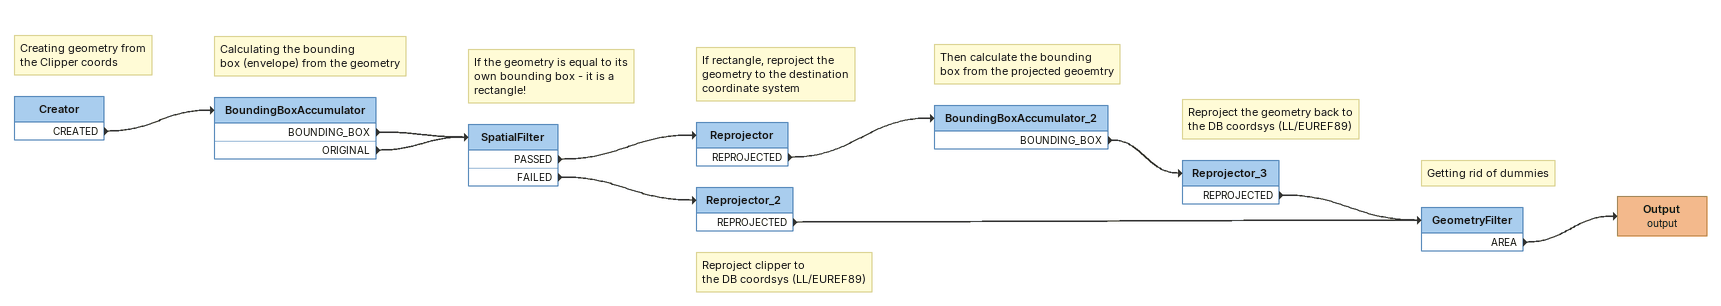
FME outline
Note: Creating geometry from / the Clipper coords
Creator
    CREATED -> BoundingBoxAccumulator
Note: Calculating the bounding / box (envelope) from the geometry
BoundingBoxAccumulator
    BOUNDING_BOX -> SpatialFilter
    ORIGINAL -> SpatialFilter
Note: If the geometry is equal to its / own bounding box - it is a rectangle!
SpatialFilter
    PASSED -> Reprojector
    FAILED -> Reprojector_2
Note: If rectangle, reproject the / geometry to the destination / coordinate system
Reprojector
    REPROJECTED -> BoundingBoxAccumulator_2
Note: Then calculate the bounding / box from the projected geoemtry
BoundingBoxAccumulator_2
    BOUNDING_BOX -> Reprojector_3
Note: Reproject the geometry back to / the DB coordsys (LL/EUREF89)
Reprojector_3
    REPROJECTED -> GeometryFilter
Note: Reproject clipper to / the DB coordsys (LL/EUREF89)
Reprojector_2
    REPROJECTED -> GeometryFilter
Note: Getting rid of dummies
GeometryFilter
    AREA -> Output (output)
Output (output)
